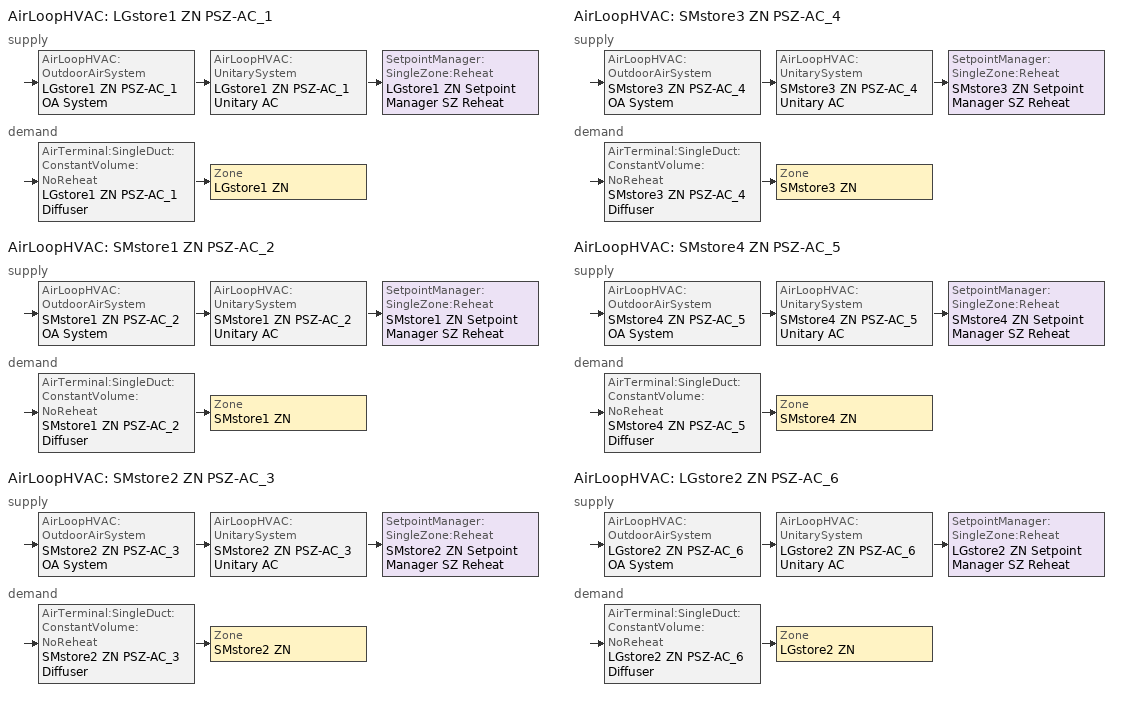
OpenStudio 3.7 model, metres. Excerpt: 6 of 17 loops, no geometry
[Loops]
AirLoopHVAC 'LGstore1 ZN PSZ-AC_1'
 supply: AirLoopHVAC:OutdoorAirSystem 'LGstore1 ZN PSZ-AC_1 OA System' > AirLoopHVAC:UnitarySystem 'LGstore1 ZN PSZ-AC_1 Unitary AC' > SetpointManager:SingleZone:Reheat 'LGstore1 ZN Setpoint Manager SZ Reheat'
 demand: AirTerminal:SingleDuct:ConstantVolume:NoReheat 'LGstore1 ZN PSZ-AC_1 Diffuser' > Zone 'LGstore1 ZN'
AirLoopHVAC 'SMstore1 ZN PSZ-AC_2'
 supply: AirLoopHVAC:OutdoorAirSystem 'SMstore1 ZN PSZ-AC_2 OA System' > AirLoopHVAC:UnitarySystem 'SMstore1 ZN PSZ-AC_2 Unitary AC' > SetpointManager:SingleZone:Reheat 'SMstore1 ZN Setpoint Manager SZ Reheat'
 demand: AirTerminal:SingleDuct:ConstantVolume:NoReheat 'SMstore1 ZN PSZ-AC_2 Diffuser' > Zone 'SMstore1 ZN'
AirLoopHVAC 'SMstore2 ZN PSZ-AC_3'
 supply: AirLoopHVAC:OutdoorAirSystem 'SMstore2 ZN PSZ-AC_3 OA System' > AirLoopHVAC:UnitarySystem 'SMstore2 ZN PSZ-AC_3 Unitary AC' > SetpointManager:SingleZone:Reheat 'SMstore2 ZN Setpoint Manager SZ Reheat'
 demand: AirTerminal:SingleDuct:ConstantVolume:NoReheat 'SMstore2 ZN PSZ-AC_3 Diffuser' > Zone 'SMstore2 ZN'
AirLoopHVAC 'SMstore3 ZN PSZ-AC_4'
 supply: AirLoopHVAC:OutdoorAirSystem 'SMstore3 ZN PSZ-AC_4 OA System' > AirLoopHVAC:UnitarySystem 'SMstore3 ZN PSZ-AC_4 Unitary AC' > SetpointManager:SingleZone:Reheat 'SMstore3 ZN Setpoint Manager SZ Reheat'
 demand: AirTerminal:SingleDuct:ConstantVolume:NoReheat 'SMstore3 ZN PSZ-AC_4 Diffuser' > Zone 'SMstore3 ZN'
AirLoopHVAC 'SMstore4 ZN PSZ-AC_5'
 supply: AirLoopHVAC:OutdoorAirSystem 'SMstore4 ZN PSZ-AC_5 OA System' > AirLoopHVAC:UnitarySystem 'SMstore4 ZN PSZ-AC_5 Unitary AC' > SetpointManager:SingleZone:Reheat 'SMstore4 ZN Setpoint Manager SZ Reheat'
 demand: AirTerminal:SingleDuct:ConstantVolume:NoReheat 'SMstore4 ZN PSZ-AC_5 Diffuser' > Zone 'SMstore4 ZN'
AirLoopHVAC 'LGstore2 ZN PSZ-AC_6'
 supply: AirLoopHVAC:OutdoorAirSystem 'LGstore2 ZN PSZ-AC_6 OA System' > AirLoopHVAC:UnitarySystem 'LGstore2 ZN PSZ-AC_6 Unitary AC' > SetpointManager:SingleZone:Reheat 'LGstore2 ZN Setpoint Manager SZ Reheat'
 demand: AirTerminal:SingleDuct:ConstantVolume:NoReheat 'LGstore2 ZN PSZ-AC_6 Diffuser' > Zone 'LGstore2 ZN'
[Sizing:Zone] Zone Cooling Design Supply Air Temperature Input Method=SupplyAirTemperature; Zone Cooling Design Supply Air Temperature {C}=12.7778; Zone Cooling Design Supply Air Temperature Difference {deltaC}=11.11; Zone Heating Design Supply Air Temperature Input Method=SupplyAirTemperature; Zone Heating Design Supply Air Temperature {C}=50; Zone Heating Design Supply Air Temperature Difference {deltaC}=11.11; Zone Cooling Design Supply Air Humidity Ratio {kg-H2O/kg-air}=0.0085; Zone Heating Design Supply Air Humidity Ratio {kg-H2O/kg-air}=0.008; Cooling Design Air Flow Method=DesignDay; Heating Design Air Flow Method=DesignDay; Account for Dedicated Outdoor Air System=No; Dedicated Outdoor Air System Control Strategy=NeutralSupplyAir; Dedicated Outdoor Air Low Setpoint Temperature for Design {C}=autosize; Dedicated Outdoor Air High Setpoint Temperature for Design {C}=autosize; Zone Load Sizing Method=Sensible Load Only No Latent Load; Zone Latent Cooling Design Supply Air Humidity Ratio Input Method=HumidityRatioDifference; Zone Cooling Design Supply Air Humidity Ratio Difference {kgWater/kgDryAir}=0.005; Zone Latent Heating Design Supply Air Humidity Ratio Input Method=HumidityRatioDifference; Zone Humidification Design Supply Air Humidity Ratio Difference {kgWater/kgDryAir}=0.005
LGstore1 ZN; LGstore2 ZN; SMstore1 ZN; SMstore2 ZN; SMstore3 ZN; SMstore4 ZN
[Zone equipment]
LGstore1 ZN: LGstore1 ZN PSZ-AC_1 Diffuser
LGstore2 ZN: LGstore2 ZN PSZ-AC_6 Diffuser
SMstore1 ZN: SMstore1 ZN PSZ-AC_2 Diffuser
SMstore2 ZN: SMstore2 ZN PSZ-AC_3 Diffuser
SMstore3 ZN: SMstore3 ZN PSZ-AC_4 Diffuser
SMstore4 ZN: SMstore4 ZN PSZ-AC_5 Diffuser
[AirLoopHVAC] Availability Schedule=RetailStripmall Type1_FAN_SCH; Design Supply Air Flow Rate {m3/s}=autosize; Design Return Air Flow Fraction of Supply Air Flow=1
LGstore1 ZN PSZ-AC_1; SMstore1 ZN PSZ-AC_2; SMstore2 ZN PSZ-AC_3; SMstore3 ZN PSZ-AC_4; SMstore4 ZN PSZ-AC_5; LGstore2 ZN PSZ-AC_6
[Sizing:System] Type of Load to Size On=Sensible; Design Outdoor Air Flow Rate {m3/s}=Autosize; Central Heating Maximum System Air Flow Ratio=1; Preheat Design Temperature {C}=7.22222; Preheat Design Humidity Ratio {kg-H2O/kg-Air}=0.008; Precool Design Temperature {C}=12.7778; Precool Design Humidity Ratio {kg-H2O/kg-Air}=0.008; Central Cooling Design Supply Air Temperature {C}=12.7778; Central Heating Design Supply Air Temperature {C}=50; Sizing Option=Coincident; 100% Outdoor Air in Cooling=No; 100% Outdoor Air in Heating=No; Central Cooling Design Supply Air Humidity Ratio {kg-H2O/kg-Air}=0.0085; Central Heating Design Supply Air Humidity Ratio {kg-H2O/kg-Air}=0.008; Cooling Design Air Flow Method=DesignDay; Heating Design Air Flow Method=DesignDay; System Outdoor Air Method=ZoneSum; Zone Maximum Outdoor Air Fraction=1; Cooling Supply Air Flow Rate Per Floor Area {m3/s-m2}=0.00996765; Cooling Fraction of Autosized Cooling Supply Air Flow Rate=1; Cooling Supply Air Flow Rate Per Unit Cooling Capacity {m3/s-W}=3.94755e-05; Heating Supply Air Flow Rate Per Floor Area {m3/s-m2}=0.00996765; Heating Fraction of Autosized Heating Supply Air Flow Rate=1; Heating Fraction of Autosized Cooling Supply Air Flow Rate=1; Heating Supply Air Flow Rate Per Unit Heating Capacity {m3/s-W}=3.15882e-05; Cooling Design Capacity Method=CoolingDesignCapacity; Cooling Design Capacity {W}=autosize; Cooling Design Capacity Per Floor Area {W/m2}=234.7; Fraction of Autosized Cooling Design Capacity=1; Heating Design Capacity Method=HeatingDesignCapacity; Heating Design Capacity {W}=autosize; Heating Design Capacity Per Floor Area {W/m2}=157; Fraction of Autosized Heating Design Capacity=1; Central Cooling Capacity Control Method=OnOff; Occupant Diversity=autosize
LGstore1 ZN PSZ-AC_1; SMstore1 ZN PSZ-AC_2; SMstore2 ZN PSZ-AC_3; SMstore3 ZN PSZ-AC_4; SMstore4 ZN PSZ-AC_5; LGstore2 ZN PSZ-AC_6
[SetpointManager:SingleZone:Reheat] Minimum Supply Air Temperature {C}=12.7778; Maximum Supply Air Temperature {C}=50
Name | Control Zone | Setpoint Node or NodeList
LGstore1 ZN Setpoint Manager SZ Reheat | LGstore1 ZN | LGstore1 ZN PSZ-AC_1 Supply Outlet Node
SMstore1 ZN Setpoint Manager SZ Reheat | SMstore1 ZN | SMstore1 ZN PSZ-AC_2 Supply Outlet Node
SMstore2 ZN Setpoint Manager SZ Reheat | SMstore2 ZN | SMstore2 ZN PSZ-AC_3 Supply Outlet Node
SMstore3 ZN Setpoint Manager SZ Reheat | SMstore3 ZN | SMstore3 ZN PSZ-AC_4 Supply Outlet Node
SMstore4 ZN Setpoint Manager SZ Reheat | SMstore4 ZN | SMstore4 ZN PSZ-AC_5 Supply Outlet Node
LGstore2 ZN Setpoint Manager SZ Reheat | LGstore2 ZN | LGstore2 ZN PSZ-AC_6 Supply Outlet Node
[Coil:Heating:Gas] Availability Schedule=Always On Discrete; Nominal Capacity {W}=AutoSize; On Cycle Parasitic Electric Load {W}=0; Off Cycle Parasitic Gas Load {W}=0
Name | Gas Burner Efficiency
LGstore1 ZN PSZ-AC_1 Gas Htg Coil 305kBtu/hr 0.8 Combustion Eff; LGstore2 ZN PSZ-AC_6 Gas Htg Coil 279kBtu/hr 0.8 Combustion Eff | 0.793
SMstore1 ZN PSZ-AC_2 Gas Htg Coil 159kBtu/hr 0.8 Thermal Eff; SMstore2 ZN PSZ-AC_3 Gas Htg Coil 162kBtu/hr 0.8 Thermal Eff; SMstore3 ZN PSZ-AC_4 Gas Htg Coil 162kBtu/hr 0.8 Thermal Eff; SMstore4 ZN PSZ-AC_5 Gas Htg Coil 161kBtu/hr 0.8 Thermal Eff | 0.8
[Coil:Heating:Electric] Availability Schedule=Always Off Discrete; Efficiency=1; Nominal Capacity {W}=0
LGstore1 ZN PSZ-AC_1 No Heat; SMstore1 ZN PSZ-AC_2 No Heat; SMstore2 ZN PSZ-AC_3 No Heat; SMstore3 ZN PSZ-AC_4 No Heat; SMstore4 ZN PSZ-AC_5 No Heat; LGstore2 ZN PSZ-AC_6 No Heat
[Coil:Cooling:DX:TwoSpeed] Availability Schedule=Always On Discrete; Rated High Speed Total Cooling Capacity {W}=Autosize; Rated High Speed Sensible Heat Ratio=Autosize; Rated High Speed Air Flow Rate {m3/s}=Autosize; Rated High Speed Evaporator Fan Power Per Volume Flow Rate 2017 {W/(m3/s)}=773.3; Rated High Speed Evaporator Fan Power Per Volume Flow Rate 2023 {W/(m3/s)}=934.4; Unit Internal Static Air Pressure {Pa}=773.3; Total Cooling Capacity Function of Temperature Curve=CoilClgDXQRatio_fTwbToadbSI; Total Cooling Capacity Function of Flow Fraction Curve=CoilClgDXSnglQRatio_fCFMRatio; Energy Input Ratio Function of Temperature Curve=CoilClgDXEIRRatio_fTwbToadbSI; Energy Input Ratio Function of Flow Fraction Curve=CoilClgDXSnglEIRRatio_fCFMRatio; Part Load Fraction Correlation Curve=CoilClgDXEIRRatio_fQFrac; Rated Low Speed Total Cooling Capacity {W}=Autosize; Rated Low Speed Sensible Heat Ratio=0.69; Rated Low Speed Air Flow Rate {m3/s}=Autosize; Rated Low Speed Evaporator Fan Power Per Volume Flow Rate 2017 {W/(m3/s)}=773.3; Rated Low Speed Evaporator Fan Power Per Volume Flow Rate 2023 {W/(m3/s)}=934.4; Low Speed Total Cooling Capacity Function of Temperature Curve=CoilClgDXQRatio_fTwbToadbSI; Low Speed Energy Input Ratio Function of Temperature Curve=CoilClgDXEIRRatio_fTwbToadbSI; Condenser Type=AirCooled; Minimum Outdoor Dry-Bulb Temperature for Compressor Operation {C}=-25; High Speed Evaporative Condenser Effectiveness=0.9; High Speed Evaporative Condenser Air Flow Rate {m3/s}=Autosize; High Speed Evaporative Condenser Pump Rated Power Consumption {W}=Autosize; Low Speed Evaporative Condenser Effectiveness=0.9; Low Speed Evaporative Condenser Air Flow Rate {m3/s}=Autosize; Low Speed Evaporative Condenser Pump Rated Power Consumption {W}=Autosize; Basin Heater Capacity {W/K}=10; Basin Heater Setpoint Temperature {C}=2
Name | Rated High Speed COP {W/W} | Rated Low Speed COP {W/W}
LGstore1 ZN PSZ-AC_1 2spd DX AC Clg Coil 146kBtu/hr 9.5EER | 3.2994 | 3.2994
SMstore1 ZN PSZ-AC_2 2spd DX AC Clg Coil 77kBtu/hr 10.1EER; SMstore2 ZN PSZ-AC_3 2spd DX AC Clg Coil 79kBtu/hr 10.1EER; SMstore3 ZN PSZ-AC_4 2spd DX AC Clg Coil 79kBtu/hr 10.1EER; SMstore4 ZN PSZ-AC_5 2spd DX AC Clg Coil 78kBtu/hr 10.1EER; LGstore2 ZN PSZ-AC_6 2spd DX AC Clg Coil 131kBtu/hr 10.1EER | 3.49917 | 3.49917
[Fan:OnOff] Availability Schedule=Always On Discrete; Pressure Rise {Pa}=622.722; Maximum Flow Rate {m3/s}=autosize; Motor In Airstream Fraction=1
Name | Fan Total Efficiency | Motor Efficiency | Fan Power Ratio Function of Speed Ratio Curve | Fan Efficiency Ratio Function of Speed Ratio Curve
LGstore1 ZN PSZ-AC_1 Fan | 0.56875 | 0.875 | Fan On Off Power Curve | Fan On Off Efficiency Curve
SMstore1 ZN PSZ-AC_2 Fan | 0.546 | 0.84 | Fan On Off Power Curve 1 | Fan On Off Efficiency Curve 1
SMstore2 ZN PSZ-AC_3 Fan | 0.546 | 0.84 | Fan On Off Power Curve 2 | Fan On Off Efficiency Curve 2
SMstore3 ZN PSZ-AC_4 Fan | 0.546 | 0.84 | Fan On Off Power Curve 3 | Fan On Off Efficiency Curve 3
SMstore4 ZN PSZ-AC_5 Fan | 0.546 | 0.84 | Fan On Off Power Curve 4 | Fan On Off Efficiency Curve 4
LGstore2 ZN PSZ-AC_6 Fan | 0.56875 | 0.875 | Fan On Off Power Curve 5 | Fan On Off Efficiency Curve 5
[AirLoopHVAC:UnitarySystem] Control Type=Load; Dehumidification Control Type=None; Availability Schedule=RetailStripmall Type1_FAN_SCH; Fan Placement=DrawThrough; Supply Air Fan Operating Mode Schedule=RetailStripmall Type1_FAN_SCH; DX Heating Coil Sizing Ratio=1; Use DOAS DX Cooling Coil=No; DOAS DX Cooling Coil Leaving Minimum Air Temperature {C}=2; Latent Load Control=SensibleOnlyLoadControl; Supply Air Flow Rate Method During Cooling Operation=SupplyAirFlowRate; Supply Air Flow Rate During Cooling Operation {m3/s}=Autosize; Supply Air Flow Rate Method During Heating Operation=SupplyAirFlowRate; Supply Air Flow Rate During Heating Operation {m3/s}=Autosize; Supply Air Flow Rate Method When No Cooling or Heating is Required=None; Maximum Supply Air Temperature {C}=80; Maximum Outdoor Dry-Bulb Temperature for Supplemental Heater Operation {C}=21; Ancilliary On-Cycle Electric Power {W}=0; Ancilliary Off-Cycle Electric Power {W}=0
Name | Controlling Zone or Thermostat Location | Supply Fan | Heating Coil | Cooling Coil | Supplemental Heating Coil
LGstore1 ZN PSZ-AC_1 Unitary AC | LGstore1 ZN | LGstore1 ZN PSZ-AC_1 Fan | LGstore1 ZN PSZ-AC_1 Gas Htg Coil 305kBtu/hr 0.8 Combustion Eff | LGstore1 ZN PSZ-AC_1 2spd DX AC Clg Coil 146kBtu/hr 9.5EER | LGstore1 ZN PSZ-AC_1 No Heat
SMstore1 ZN PSZ-AC_2 Unitary AC | SMstore1 ZN | SMstore1 ZN PSZ-AC_2 Fan | SMstore1 ZN PSZ-AC_2 Gas Htg Coil 159kBtu/hr 0.8 Thermal Eff | SMstore1 ZN PSZ-AC_2 2spd DX AC Clg Coil 77kBtu/hr 10.1EER | SMstore1 ZN PSZ-AC_2 No Heat
SMstore2 ZN PSZ-AC_3 Unitary AC | SMstore2 ZN | SMstore2 ZN PSZ-AC_3 Fan | SMstore2 ZN PSZ-AC_3 Gas Htg Coil 162kBtu/hr 0.8 Thermal Eff | SMstore2 ZN PSZ-AC_3 2spd DX AC Clg Coil 79kBtu/hr 10.1EER | SMstore2 ZN PSZ-AC_3 No Heat
SMstore3 ZN PSZ-AC_4 Unitary AC | SMstore3 ZN | SMstore3 ZN PSZ-AC_4 Fan | SMstore3 ZN PSZ-AC_4 Gas Htg Coil 162kBtu/hr 0.8 Thermal Eff | SMstore3 ZN PSZ-AC_4 2spd DX AC Clg Coil 79kBtu/hr 10.1EER | SMstore3 ZN PSZ-AC_4 No Heat
SMstore4 ZN PSZ-AC_5 Unitary AC | SMstore4 ZN | SMstore4 ZN PSZ-AC_5 Fan | SMstore4 ZN PSZ-AC_5 Gas Htg Coil 161kBtu/hr 0.8 Thermal Eff | SMstore4 ZN PSZ-AC_5 2spd DX AC Clg Coil 78kBtu/hr 10.1EER | SMstore4 ZN PSZ-AC_5 No Heat
LGstore2 ZN PSZ-AC_6 Unitary AC | LGstore2 ZN | LGstore2 ZN PSZ-AC_6 Fan | LGstore2 ZN PSZ-AC_6 Gas Htg Coil 279kBtu/hr 0.8 Combustion Eff | LGstore2 ZN PSZ-AC_6 2spd DX AC Clg Coil 131kBtu/hr 10.1EER | LGstore2 ZN PSZ-AC_6 No Heat
[Controller:OutdoorAir] Minimum Outdoor Air Flow Rate {m3/s}=autosize; Maximum Outdoor Air Flow Rate {m3/s}=Autosize; Economizer Control Type=FixedDryBulb; Economizer Control Action Type=ModulateFlow; Economizer Maximum Limit Dry-Bulb Temperature {C}=23.8889; Lockout Type=LockoutWithCompressor; Minimum Limit Type=FixedMinimum; Minimum Outdoor Air Schedule=RetailStripmall Type1_MinOA_MotorizedDamper_SCH; High Humidity Control=No; Heat Recovery Bypass Control Type=BypassWhenWithinEconomizerLimits; Economizer Operation Staging=InterlockedWithMechanicalCooling
Name | Maximum Fraction of Outdoor Air Schedule | Controller Mechanical Ventilation
LGstore1 ZN PSZ-AC_1 OA System Controller | LGstore1ZNPSZAC1maxOASch | Controller Mechanical Ventilation 1
SMstore1 ZN PSZ-AC_2 OA System Controller | SMstore1ZNPSZAC2maxOASch | Controller Mechanical Ventilation 2
SMstore2 ZN PSZ-AC_3 OA System Controller | SMstore2ZNPSZAC3maxOASch | Controller Mechanical Ventilation 3
SMstore3 ZN PSZ-AC_4 OA System Controller | SMstore3ZNPSZAC4maxOASch | Controller Mechanical Ventilation 4
SMstore4 ZN PSZ-AC_5 OA System Controller | SMstore4ZNPSZAC5maxOASch | Controller Mechanical Ventilation 5
LGstore2 ZN PSZ-AC_6 OA System Controller | LGstore2ZNPSZAC6maxOASch | Controller Mechanical Ventilation 6
[Controller:MechanicalVentilation] Availability Schedule=Always On Discrete
Controller Mechanical Ventilation 1; Controller Mechanical Ventilation 2; Controller Mechanical Ventilation 3; Controller Mechanical Ventilation 4; Controller Mechanical Ventilation 5; Controller Mechanical Ventilation 6
[AirLoopHVAC:OutdoorAirSystem]
Name | Controller
LGstore1 ZN PSZ-AC_1 OA System | LGstore1 ZN PSZ-AC_1 OA System Controller
SMstore1 ZN PSZ-AC_2 OA System | SMstore1 ZN PSZ-AC_2 OA System Controller
SMstore2 ZN PSZ-AC_3 OA System | SMstore2 ZN PSZ-AC_3 OA System Controller
SMstore3 ZN PSZ-AC_4 OA System | SMstore3 ZN PSZ-AC_4 OA System Controller
SMstore4 ZN PSZ-AC_5 OA System | SMstore4 ZN PSZ-AC_5 OA System Controller
LGstore2 ZN PSZ-AC_6 OA System | LGstore2 ZN PSZ-AC_6 OA System Controller
[AvailabilityManager:NightCycle] Applicability Schedule=Always On Discrete; Control Type=CycleOnAny; Thermostat Tolerance {deltaC}=1; Cycling Run Time {s}=1800
Availability Manager Night Cycle 9; Availability Manager Night Cycle 10
[AirTerminal:SingleDuct:ConstantVolume:NoReheat] Availability Schedule=Always On Discrete; Maximum Air Flow Rate {m3/s}=AutoSize
LGstore1 ZN PSZ-AC_1 Diffuser; SMstore1 ZN PSZ-AC_2 Diffuser; SMstore2 ZN PSZ-AC_3 Diffuser; SMstore3 ZN PSZ-AC_4 Diffuser; SMstore4 ZN PSZ-AC_5 Diffuser; LGstore2 ZN PSZ-AC_6 Diffuser
[Schedule:Constant]
Name | Value
Always On Discrete | 1
Always Off Discrete | 0
[Schedule:Ruleset]
Name | Default Day Schedule | Summer Design Day Schedule | Winter Design Day Schedule
RetailStripmall Type1_FAN_SCH | RetailStripmall Type1_FAN_SCH Default | RetailStripmall Type1_FAN_SCH Summer Design Day | RetailStripmall Type1_FAN_SCH Winter Design Day
RetailStripmall Type1_MinOA_MotorizedDamper_SCH | RetailStripmall Type1_MinOA_MotorizedDamper_SCH Default | RetailStripmall Type1_MinOA_MotorizedDamper_SCH Summer Design Day | RetailStripmall Type1_MinOA_MotorizedDamper_SCH Winter Design Day
LGstore1ZNPSZAC1maxOASch | LGstore1ZNPSZAC1maxOASchDefault
LGstore2ZNPSZAC6maxOASch | LGstore2ZNPSZAC6maxOASchDefault
SMstore1ZNPSZAC2maxOASch | SMstore1ZNPSZAC2maxOASchDefault
SMstore2ZNPSZAC3maxOASch | SMstore2ZNPSZAC3maxOASchDefault
SMstore3ZNPSZAC4maxOASch | SMstore3ZNPSZAC4maxOASchDefault
SMstore4ZNPSZAC5maxOASch | SMstore4ZNPSZAC5maxOASchDefault
[Schedule:Day]
RetailStripmall Type1_FAN_SCH Default; RetailStripmall Type1_FAN_SCH Summer Design Day; RetailStripmall Type1_FAN_SCH Default|SmrDsn|Mon|Tue|Wed|Thu Day: 8, 0, 0, 24, 0, 1
RetailStripmall Type1_FAN_SCH Winter Design Day; RetailStripmall Type1_FAN_SCH WntrDsn|Sat|Fri Day: 1, 0, 1, 8, 0, 0, 24, 0, 1
RetailStripmall Type1_MinOA_MotorizedDamper_SCH Default; RetailStripmall Type1_MinOA_MotorizedDamper_SCH Summer Design Day; RetailStripmall Type1_MinOA_MotorizedDamper_SCH Default|SmrDsn|Mon|Tue|Wed|Thu Day: 9, 0, 0, 24, 0, 1
RetailStripmall Type1_MinOA_MotorizedDamper_SCH Winter Design Day; RetailStripmall Type1_MinOA_MotorizedDamper_SCH WntrDsn|Sat|Fri Day: 1, 0, 1, 9, 0, 0, 24, 0, 1
LGstore1ZNPSZAC1maxOASchDefault; LGstore2ZNPSZAC6maxOASchDefault; SMstore1ZNPSZAC2maxOASchDefault; SMstore2ZNPSZAC3maxOASchDefault; SMstore3ZNPSZAC4maxOASchDefault; SMstore4ZNPSZAC5maxOASchDefault: 24, 0, 0.7
[Schedule:Rule] Date Specification Type=DateRange; Start Month=1; Start Day=1; End Month=12; End Day=31
Name | Schedule Ruleset | Rule Order | Day Schedule | Apply Monday | Apply Tuesday | Apply Wednesday | Apply Thursday | Apply Friday | Apply Saturday
Schedule Rule 35 | RetailStripmall Type1_FAN_SCH | 1 | RetailStripmall Type1_FAN_SCH Default|SmrDsn|Mon|Tue|Wed|Thu Day | Yes | Yes | Yes | Yes
Schedule Rule 36 | RetailStripmall Type1_FAN_SCH | 0 | RetailStripmall Type1_FAN_SCH WntrDsn|Sat|Fri Day |  |  |  |  | Yes | Yes
Schedule Rule 37 | RetailStripmall Type1_MinOA_MotorizedDamper_SCH | 1 | RetailStripmall Type1_MinOA_MotorizedDamper_SCH Default|SmrDsn|Mon|Tue|Wed|Thu Day | Yes | Yes | Yes | Yes
Schedule Rule 38 | RetailStripmall Type1_MinOA_MotorizedDamper_SCH | 0 | RetailStripmall Type1_MinOA_MotorizedDamper_SCH WntrDsn|Sat|Fri Day |  |  |  |  | Yes | Yes
[Curve:Exponent] Coefficient1 Constant=1; Coefficient2 Constant=0; Coefficient3 Constant=0; Minimum Value of x=0; Maximum Value of x=1
Fan On Off Power Curve; Fan On Off Power Curve 1; Fan On Off Power Curve 2; Fan On Off Power Curve 3; Fan On Off Power Curve 4; Fan On Off Power Curve 5
[Curve:Cubic] Maximum Value of x=1
Name | Coefficient1 Constant | Coefficient2 x | Coefficient3 x**2 | Coefficient4 x**3 | Minimum Value of x
Fan On Off Efficiency Curve; Fan On Off Efficiency Curve 1; Fan On Off Efficiency Curve 2; Fan On Off Efficiency Curve 3; Fan On Off Efficiency Curve 4; Fan On Off Efficiency Curve 5 | 1 | 0 | 0 | 0 | 0
CoilClgDXEIRRatio_fQFrac | 0 | 5.1091 | -8.5515 | 4.4744 | 0.7
[Curve:Biquadratic] Minimum Value of x=13.89; Maximum Value of x=25; Minimum Value of y=23.89; Maximum Value of y=46.11; Minimum Curve Output=0.77
Name | Coefficient1 Constant | Coefficient2 x | Coefficient3 x**2 | Coefficient4 y | Coefficient5 y**2 | Coefficient6 x*y | Maximum Curve Output
CoilClgDXQRatio_fTwbToadbSI | 0.86779 | 0.014245 | 0.000554 | -0.007569 | 3.2e-05 | -0.000191 | 1.29
CoilClgDXEIRRatio_fTwbToadbSI | 0.116709 | 0.028458 | -0.000411 | 0.021422 | 0.000162 | -0.00068 | 1.33
[Curve:Quadratic]
Name | Coefficient1 Constant | Coefficient2 x | Coefficient3 x**2 | Minimum Value of x | Maximum Value of x
CoilClgDXSnglQRatio_fCFMRatio | 0.8 | 0.2 | 0 | 0.5 | 1.5
CoilClgDXSnglEIRRatio_fCFMRatio | 1.156 | -0.1816 | 0.0256 | 0 | 1
